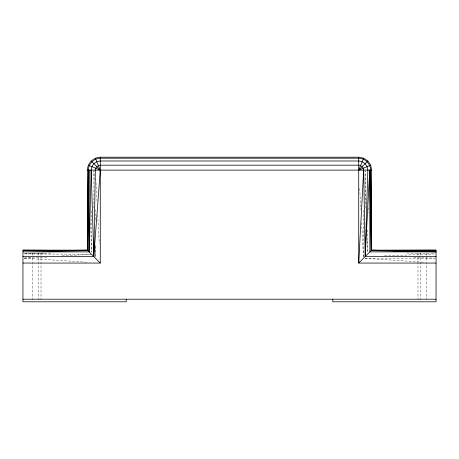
<?xml version="1.0" encoding="UTF-8"?>
<svg xmlns="http://www.w3.org/2000/svg" width="459" height="459" viewBox="0 0 459 459"><rect width="100%" height="100%" fill="white"/><g stroke="black" fill="none" stroke-linecap="round" stroke-linejoin="round"><path stroke-width="0.34" stroke-dasharray="2.29 1.72" d="M363.568 256.782L363.614 209.511M93.894 208.002L93.952 170.834L94.095 178.712M367.544 252.106L367.625 229.293M24.379 258.044L32.228 257.597M62.206 255.904L90.75 254.286M44.276 253.024L24.373 253.873L52.114 253.029M384.504 255.881L434.616 253.988M24.384 258.096L46.577 257.619M364.985 258.216L434.627 258.124L412.423 257.619M24.379 253.942L91.467 254.246M406.886 253.029L434.627 253.89M24.367 258.216L86.803 262.204M364.985 258.314L423.261 262.209M359.736 188.592L360.906 209.906M361.612 222.69L363.488 256.793M95.799 178.694L96.975 200.858M97.738 215.162L99.259 243.758M366.058 204.341L365.071 170.828L365.106 208.002M367.137 240.7L367.47 252.106M90.653 222.879L91.41 252.106L91.301 210.044M368.789 207.801L368.916 212.781M95.242 246.758L95.409 256.782M95.386 209.511L95.397 221.686M95.42 245.324L95.432 256.782M426.514 252.984L426.514 257.229M426.514 257.935L426.514 299.67M420.192 252.984L420.192 257.229M420.192 257.935L420.192 299.67M417.977 252.984L417.977 257.229M417.977 257.935L417.977 299.67M41.023 252.984L41.023 257.229M41.023 257.935L41.023 299.67M38.808 252.984L38.808 257.229M38.808 257.935L38.808 299.67M32.486 252.984L32.486 257.229M32.486 257.935L32.486 299.67"/><path stroke-width="0.69" d="M89.103 251.882L89.287 170.117L87.812 250.597L22.95 251.882L89.103 251.882L91.152 170.117C91.249 165.217 95.38 161.086 100.28 160.989L358.72 160.989C363.62 161.086 367.751 165.217 367.848 170.117L365.175 256.61L436.05 256.61M22.95 263.064L100.28 263.064L87.371 250.155L87.371 170.117C87.508 163.186 93.349 157.345 100.28 157.207L358.72 157.207L358.72 263.064L371.629 250.155L370.642 170.117C370.516 163.714 365.123 158.321 358.72 158.189L100.28 158.189C93.877 158.321 88.484 163.714 88.358 170.117L87.812 250.597L22.95 250.155L22.95 301.793L126.225 301.793L126.225 299.211M72.338 250.384L87.371 250.155L88.358 170.117M369.713 170.117L369.897 251.882L436.05 251.882L371.188 250.597L369.713 170.117L365.175 256.61L363.66 170.117C363.603 167.466 361.371 165.229 358.72 165.177L100.28 165.177C97.629 165.229 95.397 167.466 95.34 170.117L93.825 256.61L22.95 256.61M363.66 170.117L358.72 263.064L436.05 263.064M370.642 165.177L358.72 170.117L363.66 158.189L367.848 160.989L370.642 165.177L371.629 170.117L371.629 250.155L436.05 251.882M358.72 170.117L367.848 160.989M376.351 250.384L436.05 250.155L436.05 301.793L332.775 301.793L332.775 299.211M87.371 170.117L371.629 170.117M22.95 250.155L87.371 250.155M371.629 250.155L436.05 250.155M22.95 299.211L436.05 299.211M358.72 157.207L363.66 158.189M88.358 165.177L100.28 170.117L93.825 256.61L91.152 170.117M91.152 160.989L100.28 170.117L95.34 158.189M370.642 170.117L371.188 250.597M100.28 157.207L100.28 263.064"/></g></svg>
